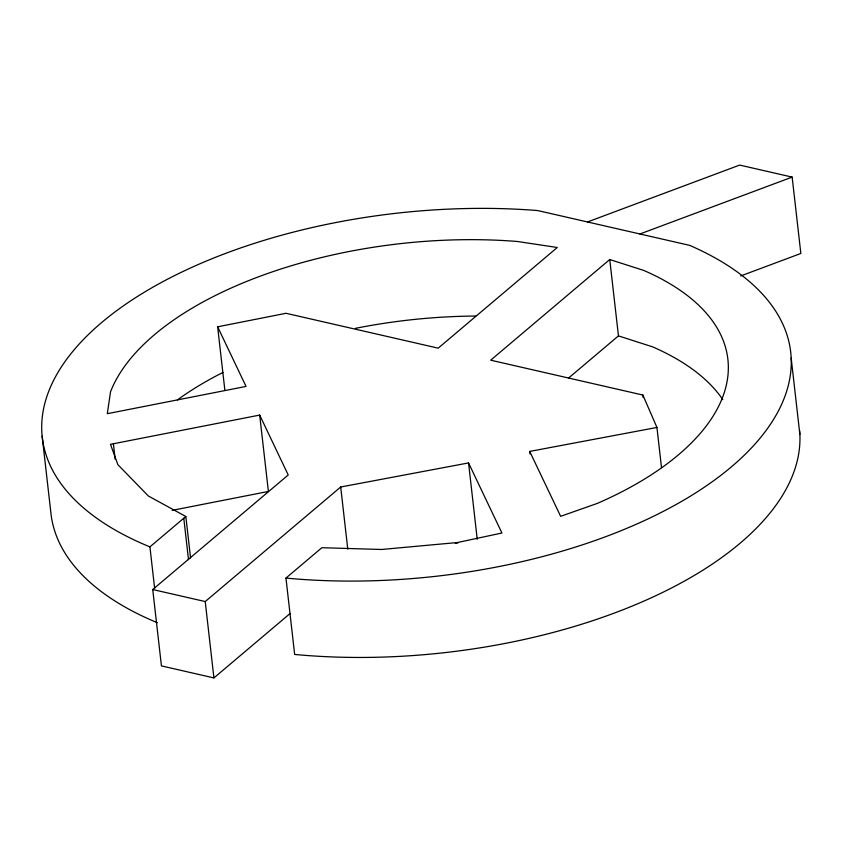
<?xml version="1.0" encoding="UTF-8"?>
<svg xmlns="http://www.w3.org/2000/svg" width="843" height="843" viewBox="0 0 843 843"><rect width="100%" height="100%" fill="white"/><g stroke="black" fill="none" stroke-linecap="round" stroke-linejoin="round"><path stroke-width="1.26" d="M154.638 588.288L149.917 546.875L185.839 516.496L148.347 495.99L117.862 464.662L110.486 444.324L259.686 415.083L288.222 474.978L152.731 589.531L161.434 665.896L213.922 677.92L290.192 613.43M152.731 589.531L205.218 601.554L340.698 487.001L468.55 462.923L501.933 533.018L457.412 542.534L381.605 549.478L321.868 547.708L285.956 578.077L294.65 654.442A376.631 182.594 -6.5 0 0 799.607 430.552M656.939 427.454L529.71 451.416L560.637 516.327L597.424 503.366A313.385 151.93 -6.5 0 0 643.81 270.455L609.752 259.518L490.689 360.182L642.882 395.051L656.939 427.454L661.502 467.58M568.424 378.18L618.456 335.883L609.752 259.518M587.508 221.962L739.669 165.08L792.146 177.104L800.85 253.469L740.702 275.946M639.932 233.975L792.146 177.104M217.642 326.81L286.009 313.29L438.202 348.159L557.276 247.494L517.391 241.488A313.385 151.93 -6.5 0 0 110.549 391.732L107.303 413.692L246.04 386.421L217.642 326.81L224.87 390.235M172.151 510.363L268.39 491.448L259.686 415.083M455.294 543.429L457.875 542.945M618.456 335.883L652.514 346.821A313.385 151.93 -6.5 0 1 722.799 399.635M791.166 357.969L799.859 434.335M642.882 395.051L643.177 397.643M529.71 451.416L530.005 453.998M468.55 462.923L477.243 539.299M340.698 487.001L347.78 549.13M205.218 601.554L213.922 677.92M185.839 516.496L190.56 557.918M183.785 518.234L188.505 559.657M113.405 443.829L115.175 459.361M42.15 436.179L50.854 512.544A376.631 182.594 -6.5 0 0 157.325 622.703M177.441 399.888A313.385 151.93 -6.5 0 1 222.942 372.448M355.335 328.359A313.385 151.93 -6.5 0 1 475.684 316.041M285.956 578.077A376.631 182.594 -6.5 0 0 728.679 469.119A376.631 182.594 -6.5 0 0 689.69 245.376L537.76 210.571A376.631 182.594 -6.5 0 0 99.031 324.776A376.631 182.594 -6.5 0 0 149.917 546.875"/></g></svg>
